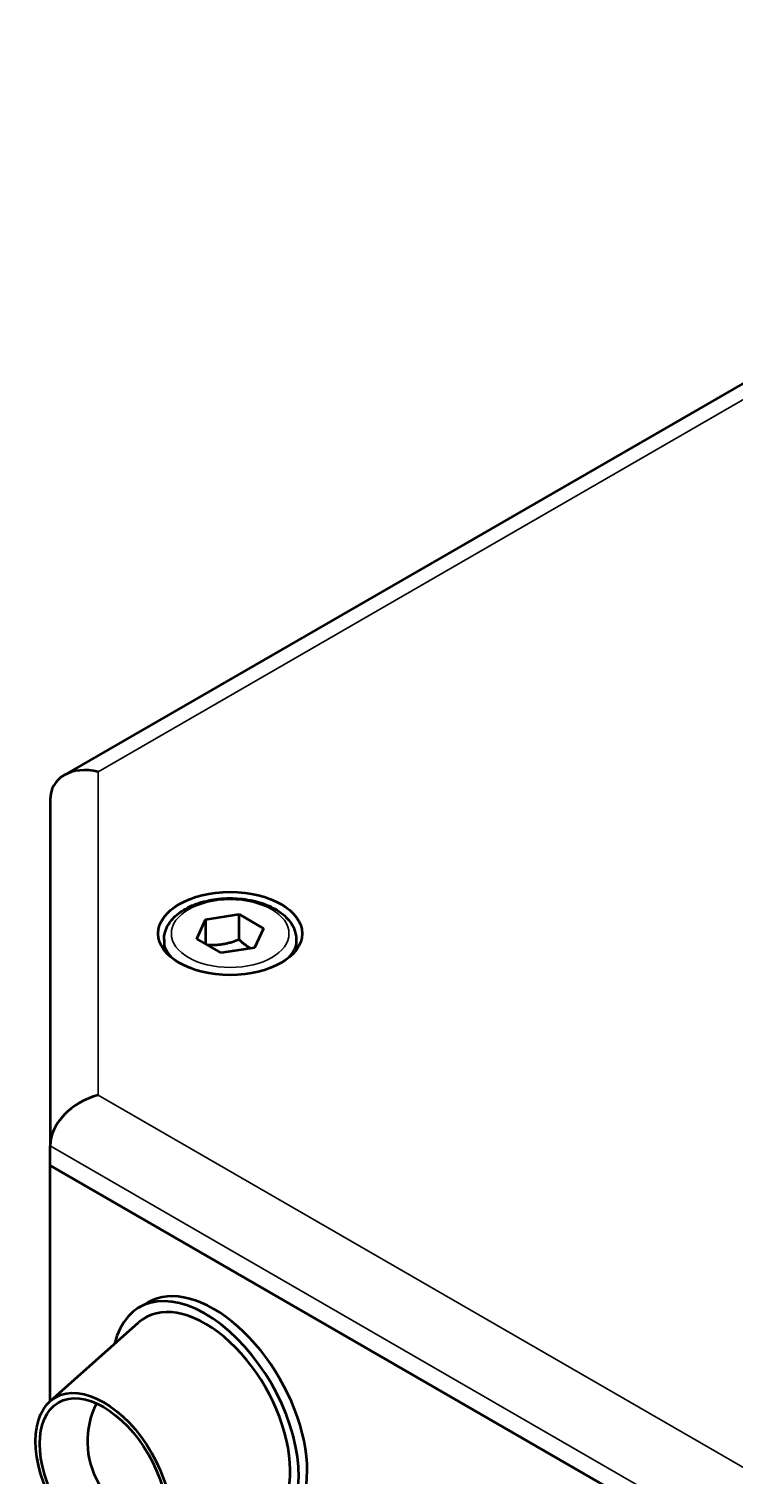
# Model space of a CAD drawing. Header units: inches. Extents: x -20.7 to 49, y -43 to 17.2.
# Drawn here: x 9.01 to 12.47, y 10.09 to 17.21 of the extents above; entities that cross this region are included whole.
import ezdxf

# ---------------------------------------------------------------- set-up
doc = ezdxf.new("R2010")
doc.units = ezdxf.units.IN
doc.header["$MEASUREMENT"] = 0
doc.layers.add('Visible (ANSI)', color=7, linetype='Continuous', lineweight=50)
doc.layers.add('Visible Narrow (ANSI)', color=7, linetype='Continuous', lineweight=35)

msp = doc.modelspace()

# ---------------------------------------------------------------- linework, layer by layer
at = {"layer": 'Visible (ANSI)'}
for p, q in [((15.5394, 17.2068), (9.1788, 13.5345)), ((9.1097, 13.4146), (9.1097, 11.7099)), ((9.8308, 12.7297), (9.8749, 12.8247)), ((9.8749, 12.8247), (10.0396, 12.8502)), ((9.8749, 12.8247), (9.8749, 12.7042)), ((10.0396, 12.8502), (10.1602, 12.7806)), ((10.0396, 12.7248), (10.0396, 12.8502)), ((10.1602, 12.7806), (10.116, 12.6855)), ((9.6707, 12.7262), (9.6707, 12.6734)), ((9.9514, 12.6601), (9.8308, 12.7297)), ((10.116, 12.6855), (9.9514, 12.6601)), ((10.3203, 12.7262), (10.3203, 12.6734)), ((9.1097, 11.6134), (9.1097, 11.7099)), ((9.1097, 10.4535), (9.1097, 11.6134)), ((9.1097, 11.6134), (15.5108, 7.9178)), ((9.1097, 11.6134), (15.5108, 7.9178)), ((9.5903, 10.9395), (9.5486, 10.9154)), ((9.1099, 10.4537), (9.5454, 10.8406))]:
    msp.add_line(p, q, dxfattribs=at)
msp.add_arc((9.7064, 10.2563), 0.4134, 153.16429, 266.83571, dxfattribs=at)
for centre, major_axis, ratio, start_param, end_param in [((9.3459, 13.3582), (0.2182, -0.126), 0.717439, 1.963495, 3.534292), ((9.3459, 11.7664), (-0.2182, -0.126), 0.717439, 4.31969, 5.890486), ((9.9151, 10.3769), (0.3248, -0.5626), 0.57735, 0, 3.141593), ((9.8734, 10.3528), (0.3248, -0.5626), 0.57735, 5.73536, 9.972603), ((9.8734, 10.3528), (0.2953, -0.5114), 0.57735, 6.16506, 9.542904)]:
    msp.add_ellipse(centre, major_axis=major_axis, ratio=ratio, start_param=start_param, end_param=end_param, dxfattribs=at)
for centre, major_axis in [((9.9955, 12.7551), (-0.3543, 0)), ((9.3723, 10.0635), (-0.2362, 0.4091)), ((9.3723, 10.0635), (-0.2215, 0.3836))]:
    msp.add_ellipse(centre, major_axis=major_axis, ratio=0.57735, dxfattribs=at)
msp.add_open_spline([(9.6707, 12.7262), (9.6707, 12.7464), (9.6755, 12.7666), (9.6938, 12.8055), (9.708, 12.8239), (9.7453, 12.8587), (9.7695, 12.8745), (9.8248, 12.9007), (9.8562, 12.9109), (9.9223, 12.9248), (9.9569, 12.9284), (10.0262, 12.9289), (10.0608, 12.9258), (10.1269, 12.9131), (10.1585, 12.9034), (10.2155, 12.878), (10.2411, 12.8621), (10.2825, 12.8251), (10.2987, 12.8041), (10.3163, 12.7634), (10.3203, 12.7448), (10.3203, 12.7262)], degree=3, knots=[0.785398, 0.785398, 0.785398, 0.785398, 1.051193, 1.051193, 1.340817, 1.340817, 1.668912, 1.668912, 2.007623, 2.007623, 2.343756, 2.343756, 2.678315, 2.678315, 3.014231, 3.014231, 3.352883, 3.352883, 3.682483, 3.682483, 3.926991, 3.926991, 3.926991, 3.926991], dxfattribs=at)
for points, weights in [([(10.0396, 12.7248), (9.961, 12.6935), (9.8846, 12.6986)], [1, 1.14666441016, 1.01523736138]), ([(10.0948, 12.6823), (10.0692, 12.6979), (10.0396, 12.7248)], [1.07672477615, 1.07039454817, 1])]:
    msp.add_rational_spline(points, weights, degree=2, dxfattribs=at)
at = {"layer": 'Visible Narrow (ANSI)'}
for p, q in [((9.3459, 13.551), (15.6086, 17.1668)), ((9.3459, 11.9592), (9.3459, 13.551)), ((15.6086, 8.3435), (9.3459, 11.9592)), ((9.1097, 11.7099), (15.5108, 8.0142))]:
    msp.add_line(p, q, dxfattribs=at)
msp.add_ellipse((9.9955, 12.7551), major_axis=(0.2894, 0), ratio=0.57735, dxfattribs=at)
for major_axis, start_param, end_param in [((-0.3248, 0), 0, 0.569132), ((0.3248, 0), 5.714053, 6.283185)]:
    msp.add_ellipse((9.9955, 12.7262), major_axis=major_axis, ratio=0.57735, start_param=start_param, end_param=end_param, dxfattribs=at)

doc.saveas('drawing.dxf')
